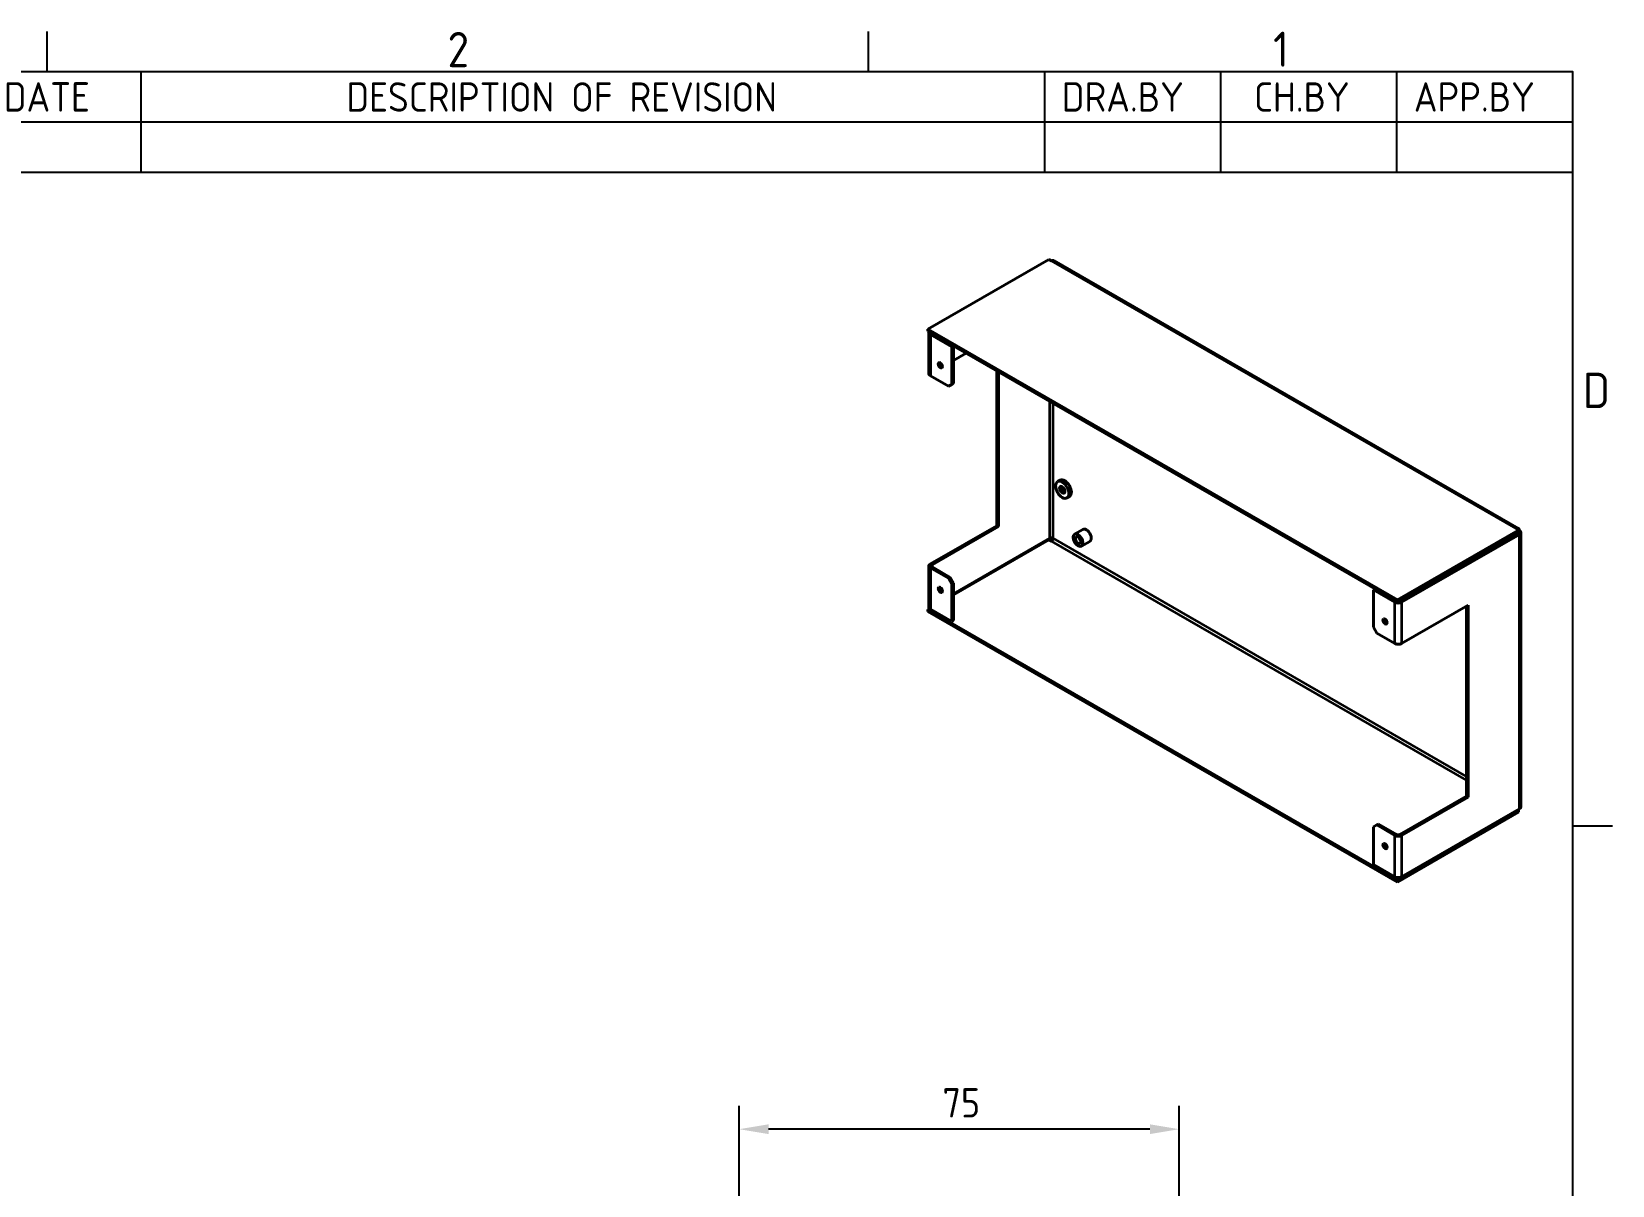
# Model space of a CAD drawing. Header units: millimetres. Extents: x 0 to 840, y 0 to 594.
# Drawn here: x 557.4 to 826.8, y 384.3 to 580.8 of the extents above; entities that cross this region are included whole.
import ezdxf

# ---------------------------------------------------------------- set-up
doc = ezdxf.new("R2010")
doc.units = ezdxf.units.MM
doc.header["$LTSCALE"] = 2
doc.layers.get('0').update_dxf_attribs({"color": 3, "lineweight": 25})
for name, color, linetype, lineweight in [('가시적인 것(ISO)', 3, 'Continuous', 40), ('가시적인 좁은 것(ISO)', 3, 'Continuous', 35), ('경계(ISO)', 7, 'Continuous', 25), ('기호(ISO)', 5, 'Continuous', 25), ('치수(ISO)', 2, 'Continuous', 25)]:
    doc.layers.add(name, color=color, linetype=linetype, lineweight=lineweight)
doc.styles.add('ISO Proportiona M2B', font='isocp.shx')
doc.styles.add('문자 텍스트_M2B', font='isocp.shx')
doc.styles.add('치수 텍스트_PSTEK_POSCO', font='isocp.shx')
doc.dimstyles.new('치수_PSTEK_POSCO', dxfattribs={"dimscale": 2, "dimtxt": 2.5, "dimasz": 2.5, "dimexe": 2, "dimexo": 2.5, "dimgap": 1, "dimtad": 1, "dimrnd": 1e-08, "dimdsep": 46, "dimtxsty": '치수 텍스트_PSTEK_POSCO', "dimcen": 0.09, "dimdle": 10, "dimclrd": 7, "dimclre": 7, "dimclrt": 2, "dimadec": 1, "dimazin": 2, "dimtfac": 1, "dimtmove": 0, "dimatfit": 3, "dimfxl": 0, "dimtolj": 1, "dimlwd": -1, "dimlwe": -1, "dimarcsym": 0})

# ---------------------------------------------------------------- blocks, each defined once
blk = doc.blocks.new('경계 Default Border')
at = {"layer": '경계(ISO)'}
for p, q in [((280, 287.0000076293945), (280, 290.4000091552734)), ((350, 287.0000076293945), (350, 290.4000091552734)), ((410, 222.7499961853027), (413.4000015258789, 222.7499961853027))]:
    blk.add_line(p, q, dxfattribs=at)
at = {"layer": '경계(ISO)', "flags": 128}
blk.add_lwpolyline([(10, 10), (10, 287.0000076293945), (410, 287.0000076293945), (410, 10), (10, 10)], dxfattribs=at)
at = {"layer": '경계(ISO)', "color": 2, "char_height": 3.00000011920929, "attachment_point": 7, "style": '문자 텍스트_M2B'}
for s, insert in [('2', (314.127739416884, 287.3713945155963)), ('1', (384.4860661041481, 287.4)), ('D', (410.878270202895, 258.3463944559917))]:
    blk.add_mtext(s, dxfattribs=dict(at, insert=insert))
blk = doc.blocks.new('리비전 내역')
at = {"layer": '기호(ISO)'}
for p, q in [((258, 287.0000076293945), (410, 287.0000076293945)), ((288, 287.0000076293945), (288, 282.7200076293945)), ((365, 287.0000076293945), (365, 282.7200076293945)), ((380, 287.0000076293945), (380, 282.7200076293945)), ((395, 287.0000076293945), (395, 282.7200076293945)), ((410, 287.0000076293945), (410, 282.7200076293945)), ((258, 282.7200076293945), (410, 282.7200076293945)), ((288, 282.7200076293945), (288, 278.4400076293945)), ((365, 282.7200076293945), (365, 278.4400076293945)), ((380, 282.7200076293945), (380, 278.4400076293945)), ((395, 282.7200076293945), (395, 278.4400076293945)), ((410, 282.7200076293945), (410, 278.4400076293945)), ((258, 278.4400076293945), (410, 278.4400076293945))]:
    blk.add_line(p, q, dxfattribs=at)
at = {"layer": '기호(ISO)', "color": 2, "char_height": 2.5, "attachment_point": 7, "style": 'ISO Proportiona M2B'}
for s, insert in [('DATE', (276.3142317728366, 283.5831900503393)), ('DESCRIPTION OF REVISION', (305.5070204333629, 283.5831900503393)), ('DRA.BY', (366.4757339553204, 283.5831900503393)), ('CH.BY', (382.8642915086117, 283.5831900503393)), ('APP.BY', (396.4777339604404, 283.5831900503393))]:
    blk.add_mtext(s, dxfattribs=dict(at, insert=insert))
blk = doc.blocks.new('*D29')
at = {"layer": 'Defpoints', "color": 0, "transparency": 16777216}
for p in [(677.9792913180372, 393.8369602655506), (677.9792913180372, 341.5518766845329), (752.9792913180369, 339.5518766845325)]:
    blk.add_point(p, dxfattribs=at)
at = {"layer": '치수(ISO)', "color": 7, "transparency": 16777216}
for p, q in [((677.9792913180372, 346.5518766845329), (677.9792913180372, 397.8369602655506)), ((752.9792913180369, 344.5518766845325), (752.9792913180369, 397.8369602655506)), ((747.9792913180369, 393.8369602655506), (682.9792913180372, 393.8369602655506))]:
    blk.add_line(p, q, dxfattribs=at)
for points in [[(682.9792913180372, 394.6702935988839), (682.9792913180372, 393.0036269322173), (677.9792913180372, 393.8369602655506)], [(747.9792913180369, 394.6702935988839), (747.9792913180369, 393.0036269322173), (752.9792913180369, 393.8369602655506)]]:
    blk.add_solid(points, dxfattribs=at)
at = {"layer": '치수(ISO)', "color": 2, "transparency": 16777216, "insert": (712.6257379274439, 398.3369602655506), "char_height": 5, "attachment_point": 4, "style": '치수 텍스트_PSTEK_POSCO'}
blk.add_mtext('\\A1;75', dxfattribs=at)

msp = doc.modelspace()

# ---------------------------------------------------------------- linework, layer by layer
at = {"layer": '가시적인 것(ISO)'}
for p, q in [((710.1270329633426, 530.1020714881897), (730.7745509739867, 541.9921863309276)), ((730.7745509739867, 541.9921863309276), (731.1988150426987, 541.7478689026523)), ((731.5980408119661, 541.7870979516945), (810.7940003048711, 496.1811780069598)), ((710.1270329633426, 529.7750526382528), (710.1270329633426, 530.1020714881897)), ((790.1715205936716, 484.0075166869044), (710.1270329633426, 530.1020714881897)), ((790.1715205936716, 483.6804978369674), (710.1270329633426, 529.7750526382528)), ((710.3169824570035, 522.4985676574285), (710.3169824570035, 529.5294729310742)), ((710.5512970320545, 529.2037163600403), (714.2282522942251, 527.0862986483205)), ((714.5110950066996, 527.2491769338375), (710.8341397445291, 529.3665946455574)), ((714.5110950066996, 527.2491769338375), (714.2282522942251, 527.0862986483205)), ((714.2282522942251, 527.0862986483205), (714.2282522942251, 520.7094310745487)), ((714.5110950066996, 527.2491769338375), (714.5110950066996, 520.8723093600656)), ((714.5110950066996, 524.7788636546665), (716.6570751559659, 526.014651433704)), ((721.8650055310375, 496.6375706554389), (721.8650055310375, 523.0156037893031)), ((722.1478482435122, 522.8527255037862), (722.1478482435122, 496.474692369922)), ((710.5512970320544, 522.1728110863945), (713.6625668692757, 520.3811499457084)), ((714.2282522942251, 520.7094310745487), (713.6625668692757, 520.3811499457084)), ((713.6625668692757, 520.3811499457084), (713.9454095817503, 520.5440282312254)), ((713.9454095817503, 520.5440282312254), (714.5110950066996, 520.8723093600656)), ((714.5110950066996, 520.8723093600656), (714.2282522942251, 520.7094310745487)), ((732.6631052039609, 504.3864555196578), (732.238841135249, 504.1421380913824)), ((734.260008281031, 501.6133885239933), (733.8357442123191, 501.3690710957179)), ((710.5512970320542, 490.1224392347606), (721.8650055310375, 496.6375706554389)), ((722.1478482435122, 496.474692369922), (710.834139744529, 489.9595609492437)), ((721.8650055310375, 496.6375706554389), (722.1478482435122, 496.474692369922)), ((736.5496539949969, 496.0187334658906), (735.135440432624, 495.2043420383059)), ((810.8190386043158, 495.8976315296422), (790.1715205936716, 484.0075166869044)), ((810.3947745356038, 496.1419489579176), (810.8190386043158, 495.8976315296422)), ((810.8190386043158, 495.5706126797052), (810.8190386043158, 495.8976315296422)), ((810.960459960553, 495.8136678290775), (810.8190386043158, 495.7322286863191)), ((730.915972330224, 494.4930139473018), (714.5110950066996, 485.046073387319)), ((730.7745509739867, 494.2474342401233), (714.5110950066996, 484.8819328228987)), ((731.1988150426987, 494.0031168118479), (730.7745509739867, 494.2474342401233)), ((737.7273700143361, 493.9735965565881), (736.3131564519632, 493.1592051290033)), ((810.8190386043158, 495.5706126797052), (790.1715205936716, 483.6804978369674)), ((810.6776172480785, 495.3250329725267), (790.5957846623836, 483.7606747008226)), ((790.8786273748582, 483.5977964153057), (810.9604599605531, 495.1621546870098)), ((811.1947745356038, 495.4879112580436), (811.1947745356038, 448.7242157170504)), ((710.3169824570035, 482.765777390081), (710.3169824570035, 489.7966826637269)), ((713.6625668692757, 487.6792649520069), (710.5512970320544, 489.4709260926929)), ((710.8341397445291, 489.6338043782099), (713.9454095817503, 487.8421432375239)), ((713.9454095817503, 487.8421432375239), (713.6625668692757, 487.6792649520069)), ((713.6625668692757, 487.6792649520069), (714.2282522942251, 486.6994706810991)), ((714.5110950066996, 486.862348966616), (713.9454095817503, 487.8421432375239)), ((714.2282522942251, 486.6994706810991), (714.5110950066996, 486.862348966616)), ((714.2282522942251, 486.6994706810991), (714.2282522942251, 480.3226031073273)), ((714.5110950066996, 486.862348966616), (714.5110950066996, 480.4854813928442)), ((786.3531439752637, 485.8780924125423), (786.0703012627891, 485.7152141270254)), ((786.0703012627891, 485.7152141270254), (789.7472565249598, 483.5977964153056)), ((786.0703012627891, 479.3383465532536), (786.0703012627891, 485.7152141270254)), ((786.3531439752637, 485.8780924125423), (790.0300992374343, 483.7606747008226)), ((710.4286527199101, 482.5310106634531), (710.1270329633426, 482.3573193973852)), ((710.1270329633426, 482.3573193973852), (710.1270329633426, 482.0303005474482)), ((710.1270329633426, 482.3573193973852), (790.1715205936716, 436.2627645960999)), ((714.2282522942251, 480.3226031073273), (710.5512970320545, 482.440020819047)), ((790.1715205936716, 483.6804978369674), (790.1715205936716, 484.0075166869044)), ((790.8786273748582, 476.5668911416599), (802.1923358738412, 483.0820225623382)), ((801.9094931613666, 450.5430158541535), (801.9094931613666, 482.9191442768212)), ((802.1923358738412, 483.0820225623382), (802.1923358738412, 450.3801375686367)), ((710.1270329633426, 482.0303005474482), (790.1715205936716, 435.9357457461629)), ((714.5110950066996, 480.4854813928442), (714.2282522942251, 480.3226031073273)), ((786.6359866877384, 478.3585522823457), (786.0703012627891, 479.3383465532536)), ((786.6359866877384, 478.3585522823457), (789.7472565249598, 476.5668911416597)), ((790.5957846623836, 444.0278844334752), (801.9094931613666, 450.5430158541535)), ((802.1923358738412, 450.3801375686367), (790.8786273748582, 443.8650061479582)), ((802.1923358738412, 450.3801375686367), (801.9094931613666, 450.5430158541535)), ((810.8190386043158, 448.1528794388379), (790.1715205936716, 436.2627645960999)), ((790.1715205936716, 435.9357457461629), (810.8190386043158, 447.8258605889009)), ((810.9604599605531, 448.3984591460165), (790.8786273748582, 436.8341008743124)), ((810.6765212567137, 448.2349497210479), (810.8190386043158, 448.1528794388379)), ((810.8190386043158, 448.1528794388379), (810.8190386043158, 447.8258605889009)), ((786.0703012627891, 445.3283861598039), (786.6359866877384, 445.6566672886441)), ((786.0703012627891, 438.9515185860321), (786.0703012627891, 445.3283861598039)), ((786.6359866877384, 445.6566672886441), (786.918829400213, 445.8195455741611)), ((789.7472565249598, 443.8650061479581), (786.6359866877384, 445.6566672886441)), ((786.918829400213, 445.8195455741611), (790.0300992374343, 444.0278844334751)), ((789.7472565249598, 436.8341008743123), (786.0703012627891, 438.9515185860321)), ((790.1715205936716, 436.2627645960999), (790.1715205936716, 435.9357457461629))]:
    msp.add_line(p, q, dxfattribs=at)
for centre, major_axis, ratio, start_param, end_param in [((731.1988150426987, 541.0938312027782), (0.3992257692673341, 0.6932667489162214), 0.578093115915639, 0, 0.783464454974415), ((711.1169824570037, 529.5294729310742), (-0.8000000000000067, 0), 0.5758617009853118, 6.019150177466801, 7.068583470577215), ((711.1169824570037, 529.5294729310742), (-0.4000000000001479, -8.673617379884038e-17), 0.5758617009853119, 0.6973365972724022, 0.7853981633975957), ((712.5311960193769, 524.1380798832746), (0.2454240416572352, -0.426185733896181), 0.5780931159158106, 3.7529853907152, 5.671792570053963), ((711.1169824570036, 522.4985676574285), (-0.7999999999999585, 1.260103132949487e-14), 0.5758617009853118, 2.370954590992414e-13, 0.7853981633978004), ((733.4615567424959, 502.9999220218256), (-0.7984515385350485, 1.386533497832278), 0.5780931159158108, 3.141592653589866, 6.283185307179659), ((733.4615567424959, 502.9999220218256), (0.3235724859913628, -0.561892699996514), 0.5780931159158109, 3.853214665998459, 5.571563294770259), ((733.7443994549704, 503.1628003073425), (0.4491289904259378, -0.7799250925306108), 0.5780931159158107, 4.356954715675911, 5.067823245093526), ((737.1385120046665, 494.9961650112394), (-0.5888580096695979, 1.022568454651302), 0.5780931159158104, 3.141592653589834, 6.283185307179628), ((810.3947745356038, 495.4879112580436), (0.3992257692673433, 0.6932667489162375), 0.5780931159156392, 5.495853435359137, 7.066649762154001), ((810.3947745356038, 495.4879112580436), (0.7999999999999974, -3.469446951953614e-17), 0.5758617009853116, 5.497787143782301, 7.068583470577215), ((731.1988150426987, 494.3301356617849), (-0.3999999999999942, -2.383510055992133e-14), 0.5758617009853119, 3.926990816987249, 5.497787143782003), ((731.1988150426987, 494.3301356617849), (-0.1996128846336927, -0.3466333744581076), 0.578093115915639, 0.7834644549745882, 2.354260781769732), ((810.3947745356038, 495.4879112580436), (0.400000000000012, 6.071532165918825e-17), 0.5758617009853119, 5.497787143782427, 6.549453311451629), ((711.1169824570037, 489.7966826637269), (-0.8000000000000151, -3.469446951953614e-17), 0.5758617009853118, 5.4977871437823, 7.068583470577215), ((711.1169824570037, 489.7966826637269), (-0.4000000000000129, 0), 0.5758617009853116, 5.497787143782427, 7.068583470577215), ((712.5311960193769, 485.8768744406438), (0.2454240416572352, -0.426185733896181), 0.5780931159158106, 3.7529853907152, 5.671792570053963), ((711.1169824570036, 482.765777390081), (-0.7999999999999831, -1.040834085586085e-16), 0.5758617009853118, 0, 0.7853981633976286), ((790.3129419499089, 483.9235529863395), (0.8000000000000007, 4.763550665032312e-14), 0.575861700985312, 3.926990816987015, 5.497787143782019), ((790.3129419499083, 483.9235529863391), (0.3999999999992099, 2.386979502944086e-14), 0.5758617009853119, 3.926990816986912, 4.015052383112641), ((790.3129419499089, 483.9235529863395), (0.3999999999999919, 2.602085213965211e-17), 0.5758617009853116, 4.446120976112207, 5.497787143782427), ((788.3330429625862, 480.4866993647429), (0.2454240416572352, -0.426185733896181), 0.5780931159158106, 3.7529853907152, 5.671792570053963), ((790.3129419499089, 476.8926477126936), (0.8000000000000151, 4.77048955893622e-14), 0.5758617009853118, 3.926990816987015, 5.497787143782019), ((810.3947745356038, 448.7242157170502), (0.7999999999999913, 6.383782391594579e-15), 0.5758617009853118, 5.497787143782169, 6.283185307179544), ((788.3330429625862, 442.225493922112), (0.2454240416572352, -0.426185733896181), 0.5780931159158106, 3.7529853907152, 5.671792570053963), ((790.3129419499089, 444.1907627189921), (-0.8000000000000186, 4.753142324176451e-14), 0.5758617009853119, 0.7853981633980363, 2.356194490192806), ((790.3129419499089, 444.1907627189921), (0.4000000000000128, 2.383510055992133e-14), 0.5758617009853119, 3.926990816987249, 5.497787143781784), ((790.3129419499089, 437.1598574453462), (-0.7999999999999974, 4.756611771128404e-14), 0.5758617009853119, 0.7853981633980363, 2.356194490192916)]:
    msp.add_ellipse(centre, major_axis=major_axis, ratio=ratio, start_param=start_param, end_param=end_param, dxfattribs=at)
for centre, major_axis, ratio in [((712.2483533069023, 523.9752015977576), (-0.245424041657209, 0.4261857338961976), 0.5780931159158087), ((733.037292673784, 502.7556045935501), (-0.7984515385350478, 1.38653349783228), 0.5780931159158107), ((733.037292673784, 502.7556045935501), (-0.3235724859913282, 0.5618926999965315), 0.5780931159158106), ((735.7242984422936, 494.1817735836545), (-0.5888580096695977, 1.022568454651306), 0.5780931159158106), ((735.7242984422936, 494.1817735836545), (-0.3235724859913282, 0.5618926999965315), 0.5780931159158106), ((712.2483533069023, 485.7139961551268), (-0.245424041657209, 0.4261857338961976), 0.5780931159158087), ((788.0502002501116, 480.3238210792259), (-0.2454240416572116, 0.4261857338961961), 0.5780931159158126), ((788.0502002501116, 442.0626156365951), (-0.2454240416572116, 0.4261857338961961), 0.5780931159158126)]:
    msp.add_ellipse(centre, major_axis=major_axis, ratio=ratio, dxfattribs=at)
at = {"layer": '가시적인 좁은 것(ISO)'}
for p, q in [((810.3947745356038, 496.1419489579176), (731.1988150426987, 541.7478689026523)), ((710.8341397445291, 529.3665946455574), (710.5512970320545, 529.2037163600403)), ((710.5512970320545, 529.2037163600403), (710.5512970320544, 522.1728110863945)), ((710.834139744529, 529.3678569244606), (710.834139744529, 529.3665946455574)), ((730.915972330224, 494.4930139473018), (730.915972330224, 517.8034986527634)), ((731.4816577551733, 494.4930139473018), (731.4816577551733, 517.4777420817297)), ((801.9094931613666, 453.283545432619), (731.1988150426987, 494.0031168118479)), ((801.9094931613666, 453.9363208535899), (731.4816577551733, 494.4930139473018)), ((810.6776172480784, 495.4891735369467), (810.6776172480784, 495.3250329725267)), ((810.9604599605531, 495.1621546870098), (810.6776172480785, 495.3250329725267)), ((810.9604599605531, 448.3984591460165), (810.9604599605531, 495.1621546870098)), ((710.5512970320544, 489.4709260926929), (710.5512970320545, 482.440020819047)), ((710.834139744529, 489.9595609492437), (710.834139744529, 489.6338043782099)), ((789.7472565249598, 483.5977964153056), (790.0300992374343, 483.7606747008226)), ((789.7472565249598, 476.5668911416597), (789.7472565249598, 483.5977964153056)), ((790.5957846623836, 483.7606747008226), (790.8786273748582, 483.5977964153057)), ((790.8786273748582, 483.5977964153057), (790.8786273748582, 476.5668911416599)), ((789.7472565249598, 436.8341008743123), (789.7472565249598, 443.8650061479581)), ((790.8786273748582, 443.8650061479582), (790.8786273748582, 436.8341008743124))]:
    msp.add_line(p, q, dxfattribs=at)

# ---------------------------------------------------------------- block references
at = {"xscale": 2, "yscale": 2, "zscale": 2}
msp.add_blockref('경계 Default Border', (0, 0), dxfattribs=at)
at = {"layer": '기호(ISO)', "xscale": 2, "yscale": 2, "zscale": 2}
msp.add_blockref('리비전 내역', (0, 0), dxfattribs=at)

# ---------------------------------------------------------------- dimensions: what is measured, and where the dimension line sits
at = {"layer": '치수(ISO)', "color": 7}
dim = msp.add_linear_dim(base=(677.9792913180372, 393.8369602655506), p1=(752.9792913180369, 339.5518766845325), p2=(677.9792913180372, 341.5518766845329), dimstyle='치수_PSTEK_POSCO', override={"dimdec": 2, "dimtp": 0, "dimtm": -0, "dimtdec": 2, "dimtofl": 0, "dimatfit": 1}, dxfattribs=at)
dim.commit()
dim.dimension.update_dxf_attribs({"geometry": '*D29', "text_midpoint": (715.4792913180371, 393.8369602655506), "dimtype": 160})

doc.saveas('drawing.dxf')
